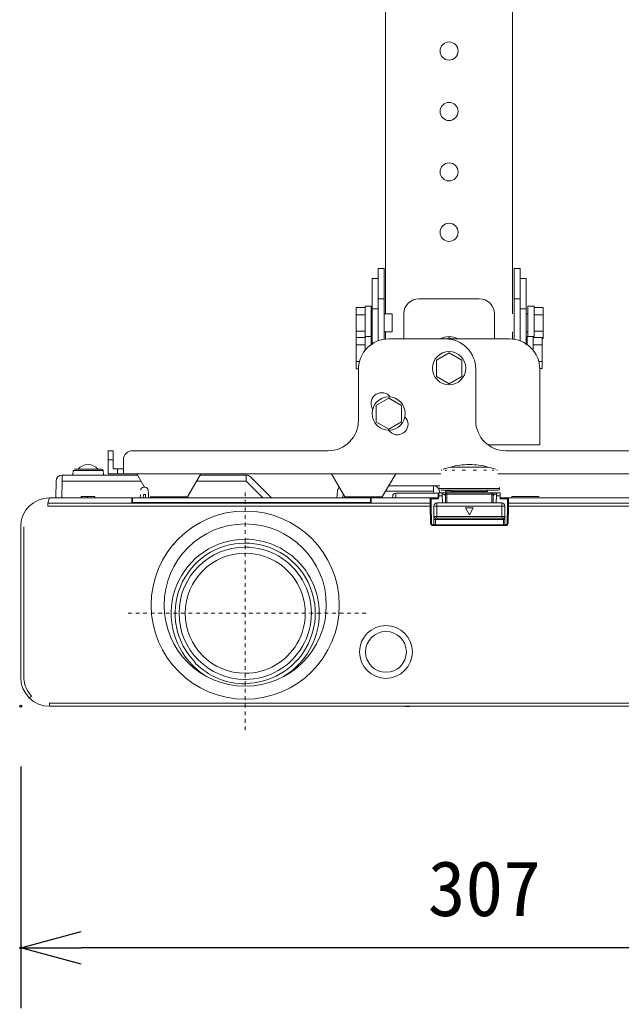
# Model space of a CAD drawing. Units: millimetres, scale not verified. Extents: x -63 to 62, y -57 to 57.
# Drawn here: x -44.03 to -24.12, y -9.66 to 23.06 of the extents above; entities that cross this region are included whole.
import ezdxf
from ezdxf.enums import TextEntityAlignment as Align

# ---------------------------------------------------------------- set-up
doc = ezdxf.new("R2010")
doc.units = ezdxf.units.MM
doc.header["$LTSCALE"] = 0.125
doc.header["$PDMODE"] = 32
doc.header["$PDSIZE"] = 0.0625
doc.linetypes.add('USER2', pattern=[4, 1, -1, 1, -1])
for name, color, linetype in [('0-0_0', 7, 'Continuous'), ('0-4_DEFPOINTS', 7, 'Continuous'), ('0-6_SUNPO', 7, 'Continuous')]:
    doc.layers.add(name, color=color, linetype=linetype)
doc.layers.add('0-5_GAIKEI', color=1, linetype='Continuous', lineweight=18)
doc.styles.add('ＭＳ ゴシック', font='')
doc.styles.get('ＭＳ ゴシック').set_extended_font_data('MS Gothic')

# ---------------------------------------------------------------- blocks, each defined once
blk = doc.blocks.new('_OPEN30')
at = {"layer": '0-0_0'}
blk.add_line((0, 0), (-1, 0), dxfattribs=at)
blk.add_lwpolyline([(-1, 0.26795), (0, 0), (-1, -0.26795)], dxfattribs=at)
blk = doc.blocks.new('D7')
at = {"layer": '0-4_DEFPOINTS'}
for p in [(-46.8303, 2.6873), (-16.1303, 2.6873), (-46.8303, -5.3127)]:
    blk.add_point(p, dxfattribs=at)
at = {"layer": '0-6_SUNPO'}
for p, q in [((-46.8303, 0.6873), (-46.8303, -7.3127)), ((-16.1303, 0.6873), (-16.1303, -7.3127)), ((-18.1303, -5.3127), (-44.8303, -5.3127))]:
    blk.add_line(p, q, dxfattribs=at)
at = {"layer": '0-6_SUNPO', "xscale": 2, "yscale": 2, "rotation": 180}
blk.add_blockref('_OPEN30', (-46.8303, -5.3127), dxfattribs=at)
at = {"layer": '0-6_SUNPO', "xscale": 2, "yscale": 2}
blk.add_blockref('_OPEN30', (-16.1303, -5.3127), dxfattribs=at)
at = {"layer": '0-6_SUNPO', "style": 'ＭＳ ゴシック'}
blk.add_text('307', height=1.833, dxfattribs=at).set_placement((-33.3553, -4.8127), align=Align.BOTTOM_LEFT)

msp = doc.modelspace()

# ---------------------------------------------------------------- linework, layer by layer
at = {"layer": '0-5_GAIKEI'}
for p, q in [((-31.9178, 13.3244), (-31.9178, 31.0244)), ((-27.7178, 13.3244), (-27.7178, 31.0244)), ((-32.1678, 14.8244), (-31.9678, 14.8244)), ((-32.1678, 14.8244), (-32.1678, 13.8244)), ((-31.9678, 13.8244), (-31.9678, 14.8244)), ((-27.6678, 14.8244), (-27.4678, 14.8244)), ((-27.6678, 14.8244), (-27.6678, 13.8244)), ((-27.4678, 13.8244), (-27.4678, 14.8244)), ((-32.3677, 14.4944), (-32.1678, 14.4944)), ((-27.4678, 14.4944), (-27.2676, 14.4944)), ((-27.2676, 14.4944), (-27.2676, 13.4944)), ((-32.1678, 13.8244), (-32.1678, 13.4944)), ((-32.1678, 13.8244), (-31.9678, 13.8244)), ((-31.9678, 12.4831), (-31.9678, 13.8244)), ((-30.8177, 13.8244), (-28.8177, 13.8244)), ((-27.6678, 13.8244), (-27.6678, 12.4831)), ((-32.8977, 13.5382), (-32.8977, 13.2957)), ((-32.5977, 13.5382), (-32.8977, 13.5382)), ((-32.5977, 13.5744), (-32.5977, 12.5744)), ((-32.5977, 13.5744), (-32.3977, 13.5744)), ((-32.3977, 12.5744), (-32.3977, 13.5744)), ((-32.1678, 13.4944), (-32.3677, 13.4944)), ((-32.1678, 12.4277), (-32.1678, 13.4944)), ((-27.4678, 13.4944), (-27.4678, 12.4277)), ((-27.2676, 13.4944), (-27.4678, 13.4944)), ((-27.2676, 12.3047), (-27.2676, 13.4944)), ((-27.2078, 13.5744), (-27.2078, 12.5744)), ((-27.0076, 13.5744), (-27.2078, 13.5744)), ((-27.0076, 12.5306), (-27.0076, 13.5744)), ((-27.0076, 13.5383), (-26.7078, 13.5383)), ((-26.7078, 13.2957), (-26.7078, 13.5383)), ((-32.8977, 13.2957), (-32.8977, 12.7531)), ((-32.5977, 13.2957), (-32.8977, 13.2957)), ((-32.3677, 13.3244), (-32.3977, 13.3244)), ((-31.6978, 13.3244), (-31.9678, 13.3244)), ((-31.6978, 12.7244), (-31.6978, 13.3244)), ((-31.3177, 12.4944), (-31.3177, 13.3244)), ((-28.3177, 13.3244), (-28.3177, 12.4944)), ((-27.2078, 13.3244), (-27.2676, 13.3244)), ((-27.0076, 13.2957), (-26.7078, 13.2957)), ((-26.7078, 12.7531), (-26.7078, 13.2957)), ((-32.8977, 12.7531), (-32.8977, 12.5382)), ((-32.5977, 12.7531), (-32.8977, 12.7531)), ((-32.8977, 12.5382), (-32.8977, 12.2957)), ((-32.5977, 12.5382), (-32.8977, 12.5382)), ((-32.5977, 12.5744), (-32.5977, 12.1202)), ((-32.5977, 12.5744), (-32.3977, 12.5744)), ((-32.3977, 12.7244), (-32.3677, 12.7244)), ((-32.3977, 12.285), (-32.3977, 12.5744)), ((-31.9678, 12.7244), (-31.6978, 12.7244)), ((-31.9178, 12.4894), (-31.9178, 12.7244)), ((-31.8177, 12.4944), (-29.9378, 12.4944)), ((-27.8177, 12.4944), (-29.9378, 12.4944)), ((-29.8935, 12.4944), (-29.8176, 12.5382)), ((-29.8176, 12.5382), (-29.7418, 12.4944)), ((-27.7178, 12.4894), (-27.7178, 12.7245)), ((-27.2676, 12.7244), (-27.2078, 12.7244)), ((-27.2376, 12.5744), (-27.2376, 12.285)), ((-27.0376, 12.5744), (-27.2376, 12.5744)), ((-27.0376, 12.0914), (-27.0376, 12.5744)), ((-27.0376, 12.5383), (-26.7376, 12.5383)), ((-27.0076, 12.7531), (-26.7078, 12.7531)), ((-26.7376, 12.2957), (-26.7376, 12.5383)), ((-26.7376, 12.5107), (-26.7078, 12.5107)), ((-26.7078, 12.5107), (-26.7078, 12.7531)), ((-32.8977, 12.2957), (-32.8977, 11.7531)), ((-32.5977, 12.2957), (-32.8977, 12.2957)), ((-32.3677, 12.3244), (-32.3977, 12.3244)), ((-27.2376, 12.3244), (-27.2676, 12.3244)), ((-27.0376, 12.2957), (-26.7376, 12.2957)), ((-26.7376, 11.7531), (-26.7376, 12.2957)), ((-30.2377, 11.7957), (-29.8176, 12.0383)), ((-30.2376, 11.2531), (-30.2376, 11.7957)), ((-29.8176, 12.0383), (-29.3977, 11.7959)), ((-29.3977, 11.7959), (-29.3977, 11.2529)), ((-32.8977, 11.7531), (-32.8977, 11.5105)), ((-32.7837, 11.7531), (-32.8977, 11.7531)), ((-32.8177, 11.5105), (-32.8977, 11.5105)), ((-32.8177, 9.7945), (-32.8177, 11.4944)), ((-28.9378, 11.4944), (-28.9378, 9.7944)), ((-26.8518, 11.7531), (-26.7376, 11.7531)), ((-26.8179, 11.5107), (-26.7376, 11.5107)), ((-26.8177, 8.9944), (-26.8177, 11.4944)), ((-26.7376, 11.5107), (-26.7376, 11.7531)), ((-29.8177, 11.0105), (-30.2376, 11.253)), ((-29.3979, 11.2528), (-29.8176, 11.0106)), ((-32.2377, 10.2957), (-31.8177, 10.5383)), ((-31.8176, 10.5383), (-31.3977, 10.2959)), ((-32.2376, 9.7531), (-32.2376, 10.2957)), ((-31.3977, 10.2959), (-31.3977, 9.7529)), ((-32.8177, 9.7944), (-32.8177, 9.7945)), ((-31.8177, 9.5105), (-32.2377, 9.753)), ((-31.3978, 9.7529), (-31.8178, 9.5105)), ((-28.5376, 8.9944), (-26.8177, 8.9944)), ((-41.0977, 8.7944), (-40.9375, 8.7944)), ((-40.9375, 8.7944), (-40.9375, 8.4944)), ((-33.8177, 8.7944), (-40.2976, 8.7944)), ((-21.9976, 8.7944), (-27.9378, 8.7944)), ((-42.2147, 8.1844), (-41.3206, 8.1844)), ((-40.9375, 8.4944), (-41.0977, 8.4944)), ((-40.9375, 8.1944), (-40.9375, 8.4944)), ((-40.7976, 8.0344), (-40.7976, 8.1944)), ((-40.5977, 8.4944), (-40.5977, 8.0344)), ((-29.1477, 8.2543), (-29.7757, 8.2543)), ((-28.5197, 8.2543), (-29.1477, 8.2543)), ((-42.6294, 7.9844), (-40.1307, 7.9844)), ((-42.6294, 7.9844), (-42.6294, 7.7879)), ((-42.2646, 8.1371), (-42.2727, 7.9844)), ((-42.2647, 8.1371), (-41.2707, 8.1371)), ((-41.2626, 7.9844), (-41.2707, 8.1371)), ((-40.1595, 8.0343), (-39.8997, 7.5844)), ((-38.4803, 7.2643), (-38.0357, 8.0344)), ((-38.0645, 7.9844), (-36.5323, 7.9844)), ((-36.5323, 7.7879), (-36.5323, 7.9844)), ((-35.6994, 7.2344), (-36.3908, 7.9259)), ((-33.7095, 8.0344), (-33.2649, 7.2644)), ((-32.0303, 7.2643), (-31.5857, 8.0343)), ((-30.0594, 8.1503), (-30.0802, 8.1503)), ((-29.8998, 8.1503), (-29.9591, 8.1503)), ((-29.6257, 8.1503), (-29.7144, 8.1503)), ((-29.2788, 8.1503), (-29.3834, 8.1503)), ((-28.9119, 8.1503), (-29.0165, 8.1503)), ((-28.5809, 8.1503), (-28.6696, 8.1503)), ((-28.3362, 8.1503), (-28.3955, 8.1503)), ((-28.2151, 8.1503), (-28.2359, 8.1503)), ((-42.839, 7.2344), (-42.8293, 7.7879)), ((-42.6294, 7.7879), (-42.639, 7.2344)), ((-40.0173, 7.7879), (-42.6294, 7.7879)), ((-39.8759, 7.5844), (-39.9294, 7.5844)), ((-36.5323, 7.7879), (-38.178, 7.7879)), ((-35.9788, 7.2344), (-36.5323, 7.7879)), ((-31.8166, 7.6344), (-30.3329, 7.6344)), ((-30.3329, 7.6344), (-30.1273, 7.6344)), ((-30.3329, 7.4519), (-30.3329, 7.6344)), ((-30.1406, 7.5646), (-30.1429, 7.5388)), ((-30.1429, 7.5388), (-28.1524, 7.5388)), ((-28.1524, 7.5388), (-28.1547, 7.5646)), ((-43.1034, 7.0564), (-43.0476, 7.2344)), ((-41.9971, 7.2744), (-41.9976, 7.2344)), ((-41.9971, 7.2744), (-41.7971, 7.2744)), ((-41.7971, 7.2744), (-41.7964, 7.2344)), ((-41.7971, 7.2744), (-41.5471, 7.2744)), ((-41.5471, 7.2744), (-41.5471, 7.2344)), ((-40.3197, 7.2344), (-40.3171, 7.0851)), ((-40.3197, 7.2344), (-40.2977, 7.2344)), ((-40.2977, 7.2344), (-40.3057, 7.0851)), ((-40.2977, 7.2344), (-40.2977, 7.0851)), ((-40.0427, 7.2344), (-40.0427, 7.2344)), ((-40.0426, 7.2344), (-40.0367, 7.3475)), ((-39.9369, 7.3475), (-39.9428, 7.2344)), ((-39.9369, 7.3475), (-39.8684, 7.3475)), ((-39.8625, 7.2344), (-39.8684, 7.3475)), ((-39.776, 7.4897), (-39.7686, 7.3475)), ((-39.7686, 7.3475), (-39.7626, 7.2344)), ((-38.4803, 7.2644), (-39.7149, 7.2644)), ((-33.5327, 7.2344), (-33.5136, 7.4519)), ((-33.3221, 7.3635), (-33.3334, 7.2344)), ((-32.0303, 7.2644), (-33.265, 7.2644)), ((-33.0066, 7.2644), (-33.0066, 7.2344)), ((-32.421, 7.2344), (-32.399, 7.2344)), ((-32.421, 7.0851), (-32.421, 7.2344)), ((-32.413, 7.0851), (-32.421, 7.2344)), ((-32.4016, 7.0851), (-32.399, 7.2344)), ((-32.2886, 7.2344), (-32.2886, 7.2644)), ((-30.3329, 7.4519), (-31.922, 7.4519)), ((-31.6868, 7.2344), (-31.6859, 7.2862)), ((-31.5859, 7.2862), (-31.5868, 7.2344)), ((-31.5859, 7.3844), (-30.183, 7.3844)), ((-31.5859, 7.3844), (-31.5859, 7.2862)), ((-30.4438, 7.2344), (-30.4406, 7.0564)), ((-30.4437, 7.2344), (-30.1618, 7.2344)), ((-30.4106, 7.0283), (-30.4137, 7.205)), ((-30.4137, 7.205), (-30.1634, 7.205)), ((-30.327, 7.3844), (-30.3329, 7.4519)), ((-30.1796, 7.2862), (-30.183, 7.3844)), ((-30.183, 7.3844), (-30.154, 7.3844)), ((-30.1777, 7.2344), (-30.1796, 7.2862)), ((-30.1634, 7.205), (-30.158, 7.3062)), ((-30.1529, 7.4044), (-30.1581, 7.3062)), ((-30.1581, 7.3062), (-30.1165, 7.3062)), ((-30.1337, 7.4519), (-30.1296, 7.4044)), ((-30.1165, 7.3062), (-30.0471, 7.3062)), ((-28.2022, 7.4844), (-30.0931, 7.4844)), ((-30.0471, 7.3062), (-30.0522, 7.4044)), ((-30.0496, 7.3544), (-30.0427, 7.3544)), ((-30.0471, 7.3062), (-30.0344, 7.0644)), ((-30.0427, 7.3544), (-29.9927, 7.3544)), ((-29.9376, 7.3044), (-29.9426, 7.3043)), ((-29.9376, 7.0644), (-29.9376, 7.3544)), ((-29.8876, 7.3544), (-29.9376, 7.3544)), ((-29.9345, 7.4844), (-29.9345, 7.4519)), ((-29.7448, 7.4519), (-29.9345, 7.4519)), ((-29.9345, 7.4519), (-29.9303, 7.4044)), ((-29.8876, 7.4044), (-28.4076, 7.4044)), ((-29.8876, 7.3544), (-29.8876, 7.4044)), ((-29.7476, 7.4844), (-29.7446, 7.4501)), ((-29.7447, 7.4501), (-29.1477, 7.4501)), ((-29.1477, 7.4501), (-28.5507, 7.4501)), ((-28.5507, 7.4501), (-28.5477, 7.4844)), ((-28.4076, 7.3544), (-28.4076, 7.4044)), ((-28.4076, 7.4044), (-28.2431, 7.4044)), ((-28.4076, 7.3544), (-28.3576, 7.3544)), ((-28.3576, 7.0644), (-28.3576, 7.3544)), ((-28.3526, 7.3043), (-28.3576, 7.3044)), ((-28.2527, 7.3544), (-28.3027, 7.3544)), ((-28.2609, 7.0644), (-28.2482, 7.3062)), ((-28.2527, 7.3053), (-28.2527, 7.3544)), ((-28.2527, 7.3053), (-28.2527, 7.2217)), ((-28.2457, 7.3544), (-28.2526, 7.3544)), ((-28.2526, 7.3053), (-28.2483, 7.3053)), ((-28.2431, 7.4044), (-28.2482, 7.3062)), ((-28.2482, 7.3062), (-28.1788, 7.3062)), ((-28.1788, 7.3062), (-28.131, 7.3062)), ((-28.1327, 7.4044), (-28.131, 7.3062)), ((-28.131, 7.3062), (-28.1292, 7.205)), ((-28.1297, 7.2344), (-27.8516, 7.2344)), ((-28.1292, 7.205), (-27.8816, 7.205)), ((-27.8816, 7.205), (-27.8847, 7.0283)), ((-27.8547, 7.0564), (-27.8516, 7.2344)), ((-27.7654, 7.2344), (-27.7652, 7.2451)), ((-26.7958, 7.2344), (-26.7958, 7.2451)), ((-43.1034, 7.0564), (-43.1034, 6.9609)), ((-30.4406, 7.0564), (-43.1034, 7.0564)), ((-30.4395, 6.9609), (-43.1034, 6.9609)), ((-40.3171, 7.0851), (-32.4016, 7.0851)), ((-30.4395, 6.9609), (-30.4406, 7.0564)), ((-30.4095, 6.9614), (-30.4395, 6.9609)), ((-30.4095, 6.9614), (-30.4106, 7.0283)), ((-30.3996, 6.3936), (-30.4095, 6.9614)), ((-30.3227, 6.9644), (-30.3227, 6.6144)), ((-30.2227, 6.9644), (-30.3227, 6.9644)), ((-30.2227, 7.0644), (-28.0727, 7.0644)), ((-30.2227, 6.9644), (-30.2227, 7.0644)), ((-30.2227, 6.9644), (-28.0727, 6.9644)), ((-30.2227, 6.6144), (-30.2227, 6.9644)), ((-29.2777, 6.902), (-29.1477, 6.6769)), ((-29.0177, 6.902), (-29.2777, 6.902)), ((-29.1477, 6.6769), (-29.0177, 6.902)), ((-28.0727, 7.0644), (-28.0727, 6.9644)), ((-28.0727, 6.9644), (-28.0727, 6.6144)), ((-27.9727, 6.9644), (-28.0727, 6.9644)), ((-27.9727, 6.6144), (-27.9727, 6.9644)), ((-27.8858, 6.9614), (-27.8957, 6.3936)), ((-27.8847, 7.0283), (-27.8858, 6.9614)), ((-27.8547, 7.0564), (-27.8558, 6.9609)), ((-14.1919, 6.9609), (-27.8558, 6.9609)), ((-14.1919, 7.0564), (-27.8547, 7.0564)), ((-30.3227, 6.6144), (-30.3227, 6.5144)), ((-30.2227, 6.6144), (-30.3227, 6.6144)), ((-30.2727, 6.5644), (-30.2227, 6.5644)), ((-30.2727, 6.5144), (-30.2727, 6.5644)), ((-28.0727, 6.6144), (-30.2227, 6.6144)), ((-30.2227, 6.5644), (-30.2227, 6.6144)), ((-30.2227, 6.5644), (-28.0727, 6.5644)), ((-27.9727, 6.6144), (-28.0727, 6.6144)), ((-28.0727, 6.6144), (-28.0727, 6.5644)), ((-28.0727, 6.5644), (-28.0227, 6.5644)), ((-27.9727, 6.5144), (-27.9727, 6.6144)), ((-43.8977, 6.2773), (-43.8977, 1.2876)), ((-30.3496, 6.3444), (-27.9457, 6.3444)), ((-30.3496, 6.3444), (-30.3496, 6.3144)), ((-30.3227, 6.5144), (-30.3227, 6.3444)), ((-30.3227, 6.5144), (-30.2727, 6.5144)), ((-30.2727, 6.5144), (-28.0227, 6.5144)), ((-30.2727, 6.3444), (-30.2727, 6.5144)), ((-28.0227, 6.5144), (-28.0227, 6.3444)), ((-27.9727, 6.3444), (-27.9727, 6.5144)), ((-27.8957, 6.3936), (-27.8658, 6.393)), ((-36.5677, 5.8344), (-36.5677, 5.8644)), ((-36.5677, 5.8), (-36.5677, 5.75)), ((-36.5677, 5.75), (-36.5677, 5.7344)), ((-36.5677, 5.6221), (-36.5677, 5.6044)), ((-43.8977, 1.2876), (-43.8954, 1.2526)), ((-36.5677, 1.2244), (-36.5677, 1.2068)), ((-36.5677, 1.0944), (-36.5677, 1.0789)), ((-36.5677, 1.0789), (-36.5677, 1.0289)), ((-43.7154, 0.6047), (-43.6416, 0.6722)), ((-31.1299, 0.3242), (-31.25, 0.3242))]:
    msp.add_line(p, q, dxfattribs=at)
at = {"layer": '0-5_GAIKEI', "color": 7}
for p, q in [((-30.4437, 7.2344), (-43.0477, 7.2344)), ((-14.2477, 7.2344), (-27.8516, 7.2344)), ((-43.9977, 6.2844), (-43.9977, 1.2944)), ((-14.2577, 0.3344), (-43.0377, 0.3344))]:
    msp.add_line(p, q, dxfattribs=at)
at = {"layer": '0-5_GAIKEI', "linetype": 'USER2'}
for p, q in [((-36.5677, 7.4144), (-36.5677, -0.5856)), ((-32.5677, 3.4144), (-40.5677, 3.4144))]:
    msp.add_line(p, q, dxfattribs=at)
at = {"layer": '0-5_GAIKEI'}
for points in [[(-32.3677, 12.3047), (-32.3677, 13.4944), (-32.3677, 14.4944)], [(-27.4678, 13.4944), (-27.4678, 13.8244), (-27.6678, 13.8244)], [(-41.0977, 8.7944), (-41.0977, 8.4944), (-41.0977, 8.0344)], [(-40.9375, 8.1944), (-40.7976, 8.1944), (-40.5977, 8.1944)], [(-30.0907, 8.0344), (-40.5977, 8.0344), (-40.7976, 8.0344), (-41.0977, 8.0344)], [(-21.4976, 8.0344), (-21.6975, 8.0344), (-28.2046, 8.0344)], [(-30.1529, 7.4044), (-30.1148, 7.4044), (-30.0522, 7.4044), (-29.8876, 7.4044)], [(-28.4076, 7.0644), (-28.4076, 7.3544), (-29.8876, 7.3544), (-29.8876, 7.0644)], [(-28.2431, 7.4044), (-28.1805, 7.4044), (-28.1327, 7.4044)], [(-27.7252, 7.2844), (-27.7077, 7.2844), (-27.3877, 7.2844), (-27.3454, 7.2844), (-26.8454, 7.2844), (-26.8356, 7.2844)], [(-30.3996, 6.3936), (-30.4296, 6.393), (-30.4395, 6.9609)], [(-27.8858, 6.9614), (-27.8559, 6.9609), (-27.8658, 6.393)], [(-28.0227, 6.5644), (-28.0227, 6.5144), (-27.9727, 6.5144)], [(-27.9457, 6.3444), (-27.9457, 6.3144), (-30.3496, 6.3144)], [(-32.0605, 1.2744), (-32.0576, 1.2744), (-32.0576, 1.2724)], [(-43.0477, 0.3344), (-43.0477, 0.4344), (-14.2477, 0.4344)]]:
    msp.add_lwpolyline(points, dxfattribs=at)
for centre, radius in [((-29.8177, 22.0244), 0.3), ((-29.8177, 20.0244), 0.3), ((-29.8177, 18.0244), 0.3), ((-29.8177, 16.0244), 0.3), ((-29.8177, 11.5244), 0.55), ((-31.8177, 10.0244), 0.55), ((-36.5677, 3.6844), 3.1136), ((-36.5677, 3.6844), 2.6859), ((-31.9076, 2.1344), 0.875), ((-31.9076, 2.1344), 0.675)]:
    msp.add_circle(centre, radius, dxfattribs=at)
for centre, radius, start, end in [((-30.8177, 13.3244), 0.5, 89.99998, 179.99996), ((-28.8177, 13.3244), 0.5, 0, 89.99998), ((-31.8177, 11.4944), 1, 90.00004, 179.99931), ((-29.8177, 12.0244), 0.55, 89.99998, 121.29045), ((-29.9378, 11.4944), 1, 0.0004, 89.99998), ((-29.8177, 12.0244), 0.55, 58.70952, 89.99998), ((-27.8177, 11.4944), 1, 0, 89.99998), ((-32.0476, 10.3644), 0.35, 36.3726, 206.87206), ((-29.8177, 11.4944), 2.85, 206.87206, 207.68026), ((-31.5276, 9.6707), 0.35, 226.84306, 44.58496), ((-33.8177, 9.7944), 1, 270.00002, 0.00041), ((-27.9378, 9.7944), 1, 180.0004, 270.00005), ((-29.8177, 11.4944), 2.85, 225.24019, 226.84299), ((-40.2976, 8.4944), 0.3, 89.99998, 179.99996), ((-41.7677, 7.8994), 0.4351, 90, 138.80383), ((-41.7677, 7.8994), 0.4351, 40.93711, 90), ((-41.3206, 8.1344), 0.05, 3.0529, 89.99301), ((-29.1477, 5.8344), 2.5, 104.53371, 110.20938), ((-29.1477, 5.8344), 2.5, 90, 104.54852), ((-29.1477, 5.8344), 2.5, 75.45148, 90), ((-29.1477, 5.8344), 2.5, 69.77876, 75.46623), ((-42.6294, 7.7844), 0.2, 90, 178.99999), ((-36.5323, 7.7844), 0.2, 44.99998, 90), ((-39.9294, 7.4844), 0.1, 90, 177), ((-39.8759, 7.4844), 0.1, 3, 90), ((-33.3144, 7.4344), 0.2, 132.17745, 175.00001), ((-30.3329, 7.4344), 0.2, 4.99999, 90), ((-28.2022, 7.5344), 0.05, 269.99998, 4.99999), ((-28.1845, 7.562), 0.03, 11.80674, 27.8149), ((-31.5859, 7.2844), 0.1, 90, 178.99999), ((-30.4436, 7.2046), 0.0299, 0.78363, 90.26867), ((-29.9927, 7.3044), 0.05, 359.99996, 90), ((-29.8876, 7.3544), 0.05, 90, 179.99998), ((-28.4076, 7.3544), 0.05, 359.99996, 90), ((-28.3027, 7.3044), 0.05, 90, 179.99998), ((-27.8516, 7.2044), 0.03, 90, 178.99999), ((-27.7252, 7.2444), 0.04, 90, 178.99999), ((-30.2227, 6.9644), 0.1, 90, 179.99998), ((-28.0727, 6.9644), 0.1, 359.99996, 90), ((-30.2727, 6.6144), 0.05, 180, 269.99998), ((-28.0227, 6.6144), 0.05, 269.99998, 359.99996), ((-30.3496, 6.3944), 0.08, 181, 269.99998), ((-30.3496, 6.3944), 0.05, 181, 269.99998), ((-27.9457, 6.3944), 0.05, 269.99998, 358.99997), ((-27.9457, 6.3944), 0.08, 269.99998, 358.99997), ((-36.5677, 3.4144), 2.45, 90.00002, 225), ((-36.5677, 3.683), 3.1016, 139.30473, 139.88508), ((-36.5677, 3.4144), 2.32, 90.00002, 225), ((-36.5677, 3.4144), 2.19, 90.00002, 269.99998), ((-36.5677, 3.4144), 2.45, 44.99998, 90), ((-36.5677, 3.4144), 2.32, 269.99998, 90), ((-36.5677, 3.4144), 2.19, 269.99998, 90), ((-36.5677, 3.4144), 1.9875, 90.00002, 269.99998), ((-36.5677, 3.4144), 1.9875, 269.99998, 90), ((-36.5677, 3.4144), 2.45, 301.21378, 44.99998), ((-36.5677, 3.4144), 2.45, 225, 238.78618), ((-36.5677, 3.4144), 2.3355, 225, 269.99998), ((-42.9167, 1.3348), 0.9822, 184.80212, 222.43068), ((-31.25, 0.3641), 0.04, 228.69844, 269.99998)]:
    msp.add_arc(centre, radius, start, end, dxfattribs=at)
at = {"layer": '0-5_GAIKEI', "color": 7}
for centre, radius, start, end in [((-43.0477, 6.2844), 0.95, 90.00002, 180.00001), ((-43.0377, 1.2944), 0.96, 180, 270)]:
    msp.add_arc(centre, radius, start, end, dxfattribs=at)

# ---------------------------------------------------------------- block references
at = {"layer": '0-6_SUNPO'}
msp.add_blockref('D7', (2.8326, -2.3475), dxfattribs=at)

doc.saveas('drawing.dxf')
